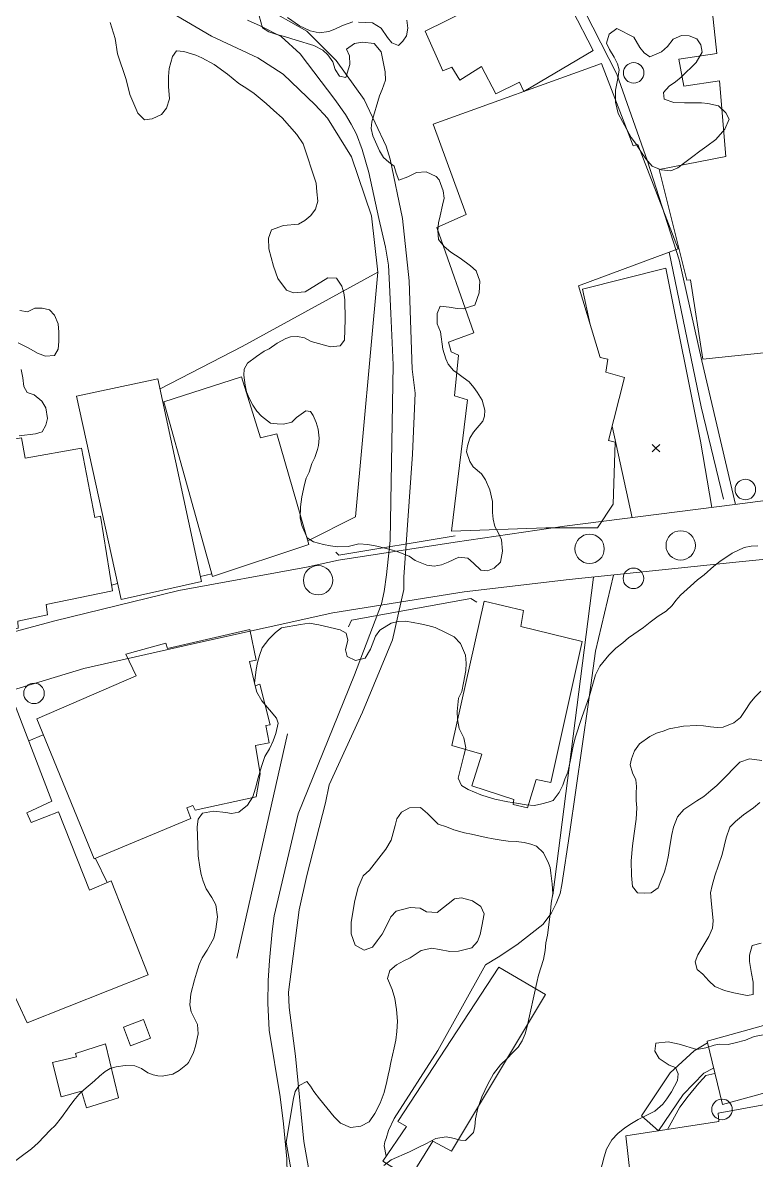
# Model space of a CAD drawing. Header units: metres. Extents: x 4652992 to 4879070, y 2074171 to 2309877.
# Drawn here: x 4654311 to 4654366, y 2308447.2 to 2308532.6 of the extents above; entities that cross this region are included whole.
import ezdxf

# ---------------------------------------------------------------- set-up
doc = ezdxf.new("R2010")
doc.units = ezdxf.units.M
doc.header["$MEASUREMENT"] = 0
doc.linetypes.add('DGN Style 2', pattern=[66.27138, 39.762828, -26.508552])
doc.linetypes.add('DGN Style 3', pattern=[92.779933, 66.271381, -26.508552])
for name, color, linetype, lineweight in [('Level 15', 2, 'Continuous', 0), ('Level 18', 5, 'Continuous', 0), ('Level 2', 6, 'Continuous', 0), ('Level 20', 30, 'DGN Style 3', 0), ('Level 28', 5, 'Continuous', 0), ('Level 30', 5, 'Continuous', 0), ('Level 31', 38, 'Continuous', 0), ('Level 35', 4, 'Continuous', 0), ('Level 37', 3, 'Continuous', 0), ('Level 40', 1, 'Continuous', 0), ('Level 45', 9, 'Continuous', 0), ('Level 54', 30, 'DGN Style 2', 0), ('Level 61', 4, 'Continuous', 0), ('Level 62', 4, 'Continuous', 0), ('Level 63', 3, 'Continuous', 0)]:
    doc.layers.add(name, color=color, linetype=linetype, lineweight=lineweight)

# ---------------------------------------------------------------- blocks, each defined once
blk = doc.blocks.new('POSTE_1')
at = {"layer": 'Level 61'}
blk.add_circle((-4.7e-05, -1.9e-05, -2.4e-05), 0.770001, dxfattribs=at)
blk = doc.blocks.new('AL_1')
at = {"layer": 'Level 45'}
blk.add_circle((2.1e-05, 1.3e-05, 3e-05), 1.100002, dxfattribs=at)
blk = doc.blocks.new('COTA_13')
at = {"layer": 'Level 63', "ltscale": 0.2}
for p, q in [((-1.408317, 1.419367, 4e-05), (0.00014, -0.000155, 4e-05)), ((1.419662, 1.408302, 4e-05), (0.00014, -0.000155, 4e-05)), ((0.00014, -0.000155, 4e-05), (-1.419382, -1.408612, 4e-05)), ((0.00014, -0.000155, 4e-05), (1.408597, -1.419677, 4e-05))]:
    blk.add_line(p, q, dxfattribs=at)

msp = doc.modelspace()

# ---------------------------------------------------------------- linework, layer by layer
at = {"layer": 'Level 15'}
msp.add_line((4654327.058292, 2308462.398512, 1322.005377), (4654330.874731, 2308479.208874, 1321.325377), dxfattribs=at)
at = {"layer": 'Level 18', "color": 30}
for points in [[(4654305.603473, 2308485.586519, 1327.003865), (4654313.412483, 2308487.698008, 1325.763865), (4654322.716086, 2308489.977365, 1323.873865), (4654332.292029, 2308491.719092, 1321.883865), (4654334.694369, 2308492.250982, 1321.603865), (4654343.44206, 2308493.595979, 1321.293865), (4654351.633062, 2308494.792729, 1322.303865), (4654364.414829, 2308496.419491, 1324.063865), (4654375.918485, 2308497.916167, 1325.953865), (4654378.642079, 2308498.302763, 1326.243865), (4654378.855567, 2308498.43489, 1326.243865), (4654381.018128, 2308503.566891, 1325.973865), (4654381.075584, 2308504.095217, 1325.903865), (4654379.947452, 2308519.604281, 1323.893865), (4654379.814953, 2308521.928941, 1323.748979)], [(4654428.779012, 2308513.168734, 1339.711115), (4654414.701908, 2308506.917856, 1335.336493), (4654405.157757, 2308501.804704, 1331.804679), (4654398.812393, 2308498.948088, 1329.932888), (4654388.19249, 2308495.556826, 1327.406531), (4654385.162997, 2308494.651203, 1327.126531), (4654379.153692, 2308493.567317, 1326.366531), (4654364.493718, 2308492.094911, 1324.003823), (4654351.9984, 2308490.789286, 1322.184316), (4654344.111751, 2308489.863932, 1321.357823), (4654334.268361, 2308488.298032, 1321.69426), (4654324.108095, 2308486.035433, 1323.800117), (4654315.590288, 2308484.114041, 1325.697529), (4654309.430079, 2308482.253965, 1326.853586)], [(4654362.32887, 2308456.150471, 1336.005079), (4654369.273905, 2308458.094632, 1337.945111), (4654385.804782, 2308462.119325, 1339.985641), (4654399.720763, 2308466.319802, 1341.039461), (4654418.706753, 2308471.547896, 1342.083923), (4654434.221865, 2308475.572785, 1343.143629)], [(4654439.923887, 2308472.269309, 1343.565079), (4654411.055577, 2308464.085165, 1341.485079), (4654395.447506, 2308459.954046, 1340.845079), (4654378.23283, 2308455.272024, 1339.185079), (4654368.038975, 2308452.650596, 1337.425079), (4654363.496942, 2308451.409454, 1336.225079), (4654362.32887, 2308456.150471, 1336.005079)]]:
    msp.add_polyline3d(points, dxfattribs=at)
at = {"layer": 'Level 2'}
for points in [[(4654332.877887, 2308444.255092, 1318.851075), (4654332.094935, 2308448.622058, 1318.631765), (4654331.455831, 2308455.021892, 1318.521992), (4654330.992238, 2308458.688732, 1318.41), (4654330.948229, 2308459.826138, 1318.41), (4654331.750101, 2308466.02213, 1318.226604), (4654332.324713, 2308468.599581, 1318), (4654333.709644, 2308474.04897, 1317.978848), (4654333.982972, 2308475.402487, 1317.978848), (4654336.490919, 2308480.840253, 1317.94), (4654338.743448, 2308486.277674, 1317.94), (4654339.60154, 2308490.046782, 1317.94), (4654339.581869, 2308490.96305, 1317.94), (4654340.228871, 2308500.205592, 1317.481619), (4654340.433632, 2308504.791498, 1317.167775), (4654340.226323, 2308506.582247, 1317), (4654340.002677, 2308513.212734, 1316.822322), (4654339.491964, 2308517.896821, 1316.671265), (4654338.573203, 2308522.33535, 1316.616841), (4654338.266363, 2308523.310459, 1316.616841), (4654336.627717, 2308526.815704, 1316.417911), (4654334.514148, 2308529.746084, 1316.189572), (4654332.306801, 2308531.947473, 1316), (4654328.946169, 2308533.851111, 1315.841504)], [(4654330.913536, 2308442.769402, 1319), (4654330.81046, 2308447.318171, 1318.76), (4654330.569022, 2308449.951703, 1318.64), (4654330.329113, 2308451.97783, 1318.59), (4654329.484985, 2308456.990364, 1318.41), (4654329.386993, 2308459.000948, 1318.41), (4654329.41646, 2308460.708519, 1318.38), (4654329.508364, 2308462.205906, 1318.29), (4654329.713823, 2308464.399487, 1318.23), (4654329.872805, 2308465.559019, 1318.22), (4654331.668747, 2308473.215271, 1318), (4654334.292091, 2308479.69273, 1317.94), (4654335.885297, 2308483.657432, 1317.94), (4654337.92339, 2308488.967705, 1317.94), (4654338.105072, 2308489.896757, 1317.94), (4654338.288312, 2308491.142701, 1317.94), (4654338.560354, 2308493.714396, 1317.94), (4654338.779478, 2308506.895465, 1317), (4654338.625807, 2308510.746186, 1316.86), (4654338.526272, 2308512.902027, 1316.84), (4654338.450971, 2308514.374031, 1316.75), (4654338.212074, 2308515.738471, 1316.71), (4654337.95872, 2308516.815441, 1316.69), (4654337.705365, 2308517.892411, 1316.67), (4654336.963369, 2308521.328608, 1316.61), (4654336.47471, 2308523.071637, 1316.5), (4654336.034542, 2308524.217242, 1316.46), (4654335.643389, 2308524.973754, 1316.43), (4654335.218175, 2308525.690862, 1316.4), (4654334.420375, 2308526.807853, 1316.33), (4654331.806331, 2308530.232377, 1316), (4654330.390809, 2308531.53802, 1315.91), (4654328.804971, 2308532.338545, 1315.8), (4654327.858524, 2308532.765425, 1315.73)]]:
    msp.add_polyline3d(points, dxfattribs=at)
at = {"layer": 'Level 20', "linetype": 'Continuous'}
for points in [[(4654364.456609, 2308496.424926, 1324.070729), (4654361.934713, 2308507.205961, 1322.690729), (4654360.22796, 2308514.777447, 1322.530729), (4654357.874886, 2308522.195448, 1322.790729), (4654355.574188, 2308528.725881, 1323.110729), (4654352.558503, 2308534.630704, 1323.230729)], [(4654355.313732, 2308491.135702, 1322.667078), (4654353.96502, 2308485.429638, 1322.407078), (4654353.447532, 2308481.586783, 1322.467078), (4654352.003786, 2308471.690319, 1322.947078), (4654351.4469, 2308467.888037, 1323.627078), (4654351.308839, 2308467.242578, 1323.727078), (4654351.021886, 2308466.500407, 1323.827078), (4654350.648452, 2308465.728528, 1323.847078), (4654350.025431, 2308464.913629, 1323.907078), (4654348.064618, 2308463.388571, 1324.187078), (4654346.662192, 2308462.451169, 1324.047078), (4654345.722875, 2308461.880741, 1324.087078), (4654342.13877, 2308455.463738, 1324.327078), (4654338.868012, 2308450.361832, 1324.627078), (4654338.434344, 2308449.458198, 1324.647078), (4654338.256884, 2308448.853312, 1324.647078), (4654338.173641, 2308448.613981, 1324.667078), (4654338.107897, 2308448.30662, 1324.687078), (4654338.269946, 2308447.528754, 1324.607078)]]:
    msp.add_polyline3d(points, dxfattribs=at)
at = {"layer": 'Level 28', "extrusion": (0.0185237714449364, 0.1082930891948104, 0.99394641541891), "elevation": 337523.633219, "flags": 128}
msp.add_lwpolyline([(-4198483.131815, -3041510.778415), (-4198483.372901, -3041510.596375), (-4198491.725906, -3041513.509015)], dxfattribs=at)
at = {"layer": 'Level 28'}
msp.add_polyline3d([(4654345.055924, 2308489.088393, 1321.885377), (4654344.608899, 2308489.374452, 1321.845377), (4654335.655834, 2308487.740238, 1322.025377), (4654335.438032, 2308487.246363, 1322.045377)], dxfattribs=at)
at = {"layer": 'Level 30', "color": 1}
for points in [[(4654353.801306, 2308530.497039, 1325.08444), (4654348.588936, 2308527.411637, 1325.469203), (4654348.255103, 2308528.116389, 1325.489203), (4654346.49603, 2308527.244087, 1325.249203), (4654345.423986, 2308529.292321, 1325.239203), (4654343.794388, 2308528.270476, 1325.019203), (4654343.201048, 2308529.23385, 1325.039203), (4654342.521014, 2308528.957782, 1324.989203), (4654341.186253, 2308531.930878, 1325.059203), (4654350.634658, 2308536.631067, 1325.289203), (4654353.801306, 2308530.497039, 1325.08444)], [(4654377.716274, 2308501.336409, 1326.37444), (4654369.353101, 2308500.416198, 1326.26444), (4654368.387056, 2308508.375512, 1326.17444), (4654366.775047, 2308508.204313, 1327.91444), (4654366.809624, 2308507.841591, 1327.94444), (4654362.005986, 2308507.329123, 1327.15444), (4654361.08353, 2308513.284516, 1327.33444), (4654360.811748, 2308513.253959, 1327.32444), (4654358.737877, 2308521.555768, 1327.51444), (4654363.741527, 2308522.550241, 1327.67444), (4654363.255604, 2308528.218238, 1324.96444), (4654360.588683, 2308527.812924, 1324.25444), (4654360.220141, 2308529.838063, 1324.23444), (4654363.071015, 2308530.276615, 1324.99444), (4654362.636273, 2308534.237845, 1328.28444), (4654365.614876, 2308534.560184, 1328.21444), (4654365.569736, 2308534.836344, 1328.21444), (4654368.467144, 2308535.192242, 1327.98444), (4654368.441298, 2308535.520791, 1327.93444), (4654374.379384, 2308536.226095, 1327.61444), (4654377.716274, 2308501.336409, 1326.37444)], [(4654355.298793, 2308496.461481, 1326.20444), (4654354.10246, 2308494.672699, 1326.27444), (4654350.227774, 2308494.66549, 1326.61944), (4654343.171654, 2308494.436932, 1324.09444), (4654344.352899, 2308504.274839, 1324.09444), (4654343.378971, 2308504.572265, 1322.35444), (4654343.693117, 2308507.629127, 1322.08444), (4654343.133356, 2308507.870125, 1321.96444), (4654342.950306, 2308508.59552, 1321.96444), (4654344.847925, 2308509.311144, 1322.41444), (4654342.06046, 2308517.206016, 1322.56444), (4654344.263976, 2308518.187096, 1322.77444), (4654341.8008, 2308524.963044, 1322.41444), (4654354.42399, 2308529.516437, 1325.45444), (4654356.781039, 2308523.336388, 1326.74444), (4654357.132557, 2308523.43869, 1326.74444), (4654360.158398, 2308515.605774, 1326.90444), (4654352.681606, 2308512.823872, 1325.69444), (4654354.310705, 2308507.45365, 1325.57444), (4654354.887472, 2308507.330101, 1325.54444), (4654354.737156, 2308506.361279, 1325.64444), (4654356.1324, 2308505.965531, 1325.48444), (4654354.944128, 2308501.223036, 1326.33444), (4654355.426966, 2308501.111535, 1326.16444), (4654355.298793, 2308496.461481, 1326.23444)], [(4654325.240294, 2308491.023073, 1324.585732), (4654321.592271, 2308504.136984, 1324.495732), (4654327.427013, 2308505.999049, 1324.265732), (4654328.838367, 2308501.427806, 1324.555732), (4654330.065404, 2308501.7359, 1324.385732), (4654332.478467, 2308493.420772, 1324.385732), (4654325.240294, 2308491.023073, 1324.585732)], [(4654307.123708, 2308486.486001, 1329.817605), (4654304.750375, 2308500.239116, 1330.492605), (4654302.483019, 2308499.696671, 1328.372605), (4654302.064795, 2308502.057695, 1328.297605), (4654304.950117, 2308502.675818, 1328.552605), (4654305.545932, 2308500.532724, 1330.407605), (4654310.931206, 2308501.43555, 1330.547605), (4654311.203731, 2308499.913537, 1330.742605), (4654315.416525, 2308500.663422, 1329.137605), (4654316.421015, 2308495.453504, 1330.027605), (4654316.852667, 2308495.553066, 1329.987605), (4654317.732542, 2308489.941915, 1328.732605), (4654312.758163, 2308488.927141, 1330.542605), (4654312.875419, 2308488.142209, 1330.342605), (4654310.647919, 2308487.675214, 1330.102605), (4654310.681785, 2308487.156077, 1329.822605), (4654307.123708, 2308486.486001, 1329.817605)], [(4654352.95998, 2308486.137309, 1323.375858), (4654350.62272, 2308475.576906, 1323.535858), (4654349.526908, 2308475.795393, 1323.485858), (4654348.853913, 2308473.662734, 1322.865858), (4654347.789431, 2308473.91488, 1322.865858), (4654347.851587, 2308474.281031, 1322.875858), (4654344.692805, 2308475.312625, 1322.935858), (4654345.437283, 2308477.70448, 1323.145858), (4654343.192929, 2308478.346511, 1322.755858), (4654345.604972, 2308489.181551, 1324.885858), (4654348.57365, 2308488.465165, 1324.995858), (4654348.373426, 2308487.2647, 1325.205858), (4654352.95998, 2308486.137309, 1323.375858)], [(4654316.375248, 2308469.840607, 1328.452605), (4654312.058493, 2308480.334895, 1328.652605), (4654319.51462, 2308483.561567, 1328.732605), (4654318.735345, 2308485.191478, 1328.722605), (4654321.753453, 2308486.033152, 1328.282605), (4654321.863166, 2308485.609896, 1328.292605), (4654328.044762, 2308487.038266, 1327.832605), (4654328.525517, 2308484.752583, 1327.752605), (4654328.023896, 2308484.643988, 1327.832605), (4654328.435188, 2308482.820928, 1327.842605), (4654328.803842, 2308482.941971, 1327.812605), (4654329.575272, 2308479.882489, 1327.702605), (4654329.239712, 2308479.842321, 1327.692605), (4654329.498077, 2308478.539714, 1327.682605), (4654328.473564, 2308478.335071, 1327.752605), (4654328.807991, 2308476.22461, 1327.792605), (4654328.510287, 2308474.481235, 1327.972605), (4654323.9358, 2308473.484712, 1328.322605), (4654323.758081, 2308473.850553, 1328.362605), (4654323.306159, 2308473.675357, 1328.442605), (4654323.60561, 2308472.867698, 1328.442605), (4654316.375248, 2308469.840607, 1328.452605)], [(4654293.897958, 2308474.977727, 1331.702605), (4654301.877289, 2308478.234927, 1331.642605), (4654307.574509, 2308464.264219, 1331.452605), (4654307.954776, 2308464.40634, 1330.372605), (4654302.007386, 2308478.550251, 1330.332605), (4654306.135384, 2308480.117347, 1330.092605), (4654305.667925, 2308481.262719, 1329.822605), (4654309.946623, 2308482.637982, 1329.552605), (4654313.203369, 2308474.168816, 1330.222605), (4654311.307968, 2308473.297341, 1330.192605), (4654311.640882, 2308472.571771, 1332.102605), (4654313.689853, 2308473.378483, 1332.142605), (4654316.010224, 2308467.495638, 1330.222605), (4654317.647264, 2308468.198922, 1329.842605), (4654320.419434, 2308461.134154, 1329.752605), (4654311.355085, 2308457.526444, 1333.002605), (4654309.328735, 2308461.89402, 1332.732605), (4654303.721521, 2308459.238761, 1331.642605), (4654301.797165, 2308463.86383, 1331.632605), (4654299.188899, 2308462.594177, 1331.682605), (4654293.897958, 2308474.977727, 1331.702605)], [(4654346.723203, 2308461.710025, 1327.065858), (4654350.202927, 2308459.665905, 1327.045858), (4654343.177168, 2308447.893854, 1327.275858), (4654341.777077, 2308448.650656, 1327.305858), (4654340.046335, 2308445.874698, 1327.055858), (4654338.023598, 2308447.165902, 1326.905858), (4654339.788825, 2308449.765951, 1327.265858), (4654339.153065, 2308450.126595, 1327.095858), (4654346.723203, 2308461.710025, 1327.065858)], [(4654356.732017, 2308444.625937, 1338.755858), (4654356.2291, 2308449.044897, 1338.525858), (4654363.222368, 2308450.123361, 1341.495858), (4654363.171235, 2308450.752446, 1341.395858), (4654369.040034, 2308451.828868, 1341.345858), (4654369.028456, 2308452.496441, 1340.415858), (4654393.768788, 2308459.004111, 1342.605858)], [(4654317.2198, 2308455.960981, 1332.152605), (4654318.188769, 2308451.899181, 1332.432605), (4654315.784078, 2308451.167698, 1332.382605), (4654315.418592, 2308452.395873, 1332.282605), (4654313.89577, 2308451.975663, 1332.152605), (4654313.240824, 2308454.566471, 1331.992605), (4654315.055296, 2308454.979888, 1332.072605), (4654314.967135, 2308455.236674, 1332.062605), (4654317.2198, 2308455.960981, 1332.152605)]]:
    msp.add_polyline3d(points, dxfattribs=at)
msp.add_3dface([(4654318.383564, 2308489.291391, 1327.005732), (4654315.053241, 2308504.548184, 1327.055732), (4654321.148847, 2308505.863976, 1326.985732), (4654324.415076, 2308490.645025, 1326.945732)], dxfattribs=at)
at = {"layer": 'Level 31'}
msp.add_3dface([(4654320.076768, 2308457.783352, 1329.277605), (4654320.59487, 2308456.381669, 1329.357605), (4654319.081531, 2308455.812539, 1329.387605), (4654318.566427, 2308457.209596, 1329.382605)], dxfattribs=at)
at = {"layer": 'Level 35'}
for p, q in [((4654324.333013, 2308491.027396, 1324.199659), (4654325.187442, 2308491.213061, 1324.234659)), ((4654318.122014, 2308490.489594, 1327.009659), (4654317.664853, 2308490.373581, 1326.959659)), ((4654353.823553, 2308490.979994, 1322.450085), (4654350.752726, 2308467.122506, 1323.670085)), ((4654311.459163, 2308478.704624, 1327.786264), (4654312.550497, 2308479.138804, 1327.786264)), ((4654316.456978, 2308469.874824, 1328.452492), (4654317.342659, 2308468.068062, 1328.513312))]:
    msp.add_line(p, q, dxfattribs=at)
at = {"layer": 'Level 35', "extrusion": (-0.5112655680803938, -0.0510218574068303, 0.8579069232511118), "elevation": -2496262.988572, "flags": 128}
msp.add_lwpolyline([(-1834918.135467, 4170617.911549), (-1834906.343726, 4170619.351783), (-1834899.29557, 4170620.480616)], dxfattribs=at)
at = {"layer": 'Level 35'}
msp.add_polyline3d([(4654359.351159, 2308449.526364, 1336.177129), (4654360.293322, 2308451.202777, 1336.157129), (4654360.903392, 2308452.034696, 1336.157129), (4654361.709001, 2308453.012558, 1336.177129), (4654362.04862, 2308453.354593, 1336.157129), (4654362.236465, 2308453.572616, 1336.087129), (4654362.921738, 2308453.744113, 1336.057129)], dxfattribs=at)
at = {"layer": 'Level 37'}
for points in [[(4654337.630705, 2308513.84913, 1319.030085), (4654337.158487, 2308518.084544, 1318.110085), (4654335.675702, 2308522.504015, 1317.850085), (4654333.869838, 2308525.403844, 1317.590085), (4654332.953474, 2308526.410785, 1317.570085), (4654330.539182, 2308528.727589, 1317.430085), (4654328.634292, 2308529.946291, 1317.390085), (4654325.170422, 2308531.58002, 1317.270085), (4654309.607491, 2308540.718065, 1316.790085), (4654299.414907, 2308546.403467, 1315.930085), (4654289.83421, 2308536.053065, 1316.890085), (4654287.988291, 2308533.903091, 1318.030085), (4654282.421905, 2308531.496281, 1322.850085), (4654275.992204, 2308527.231601, 1328.710085), (4654266.385994, 2308521.166835, 1334.890085), (4654264.357763, 2308520.376168, 1335.530085)], [(4654321.309318, 2308505.116261, 1323.810085), (4654327.469428, 2308508.273107, 1321.990085), (4654337.630705, 2308513.84913, 1319.030085), (4654335.978418, 2308495.50858, 1321.090085), (4654332.399623, 2308493.692459, 1322.685732)]]:
    msp.add_polyline3d(points, dxfattribs=at)
at = {"layer": 'Level 40', "color": 3}
for points in [[(4654328.730024, 2308533.103439, 1319.480038), (4654328.990267, 2308532.182506, 1319.720038), (4654329.466283, 2308531.900775, 1319.800038), (4654330.070685, 2308531.689413, 1319.860038), (4654330.715999, 2308531.518235, 1319.940038), (4654331.506657, 2308531.266889, 1320.000038), (4654332.849501, 2308530.864357, 1320.040038), (4654333.508483, 2308530.527025, 1319.860038), (4654333.902675, 2308530.164927, 1319.820038), (4654334.260681, 2308529.631057, 1319.820038), (4654334.450316, 2308529.068043, 1319.780038), (4654334.768338, 2308528.5754, 1320.000038), (4654335.249498, 2308528.472106, 1320.100038), (4654335.553164, 2308529.451522, 1320.060038), (4654335.507437, 2308530.081573, 1319.840038), (4654335.289122, 2308530.585455, 1319.740038), (4654335.88542, 2308531.028712, 1320.000038), (4654336.490241, 2308531.127378, 1320.080038), (4654337.37588, 2308531.018861, 1320.080038), (4654337.891462, 2308530.385875, 1320.080038), (4654338.19178, 2308528.88507, 1320.140038), (4654338.206464, 2308528.261683, 1320.140038), (4654337.977533, 2308527.560019, 1320.220038), (4654337.766905, 2308527.099256, 1320.320038), (4654337.193904, 2308525.149377, 1320.680038), (4654337.135199, 2308524.639677, 1321.040038), (4654337.27827, 2308524.08666, 1321.140038), (4654337.757247, 2308522.971872, 1321.140038), (4654338.071979, 2308522.463614, 1321.080038), (4654338.45394, 2308522.120464, 1321.080038), (4654338.873523, 2308521.801881, 1321.040038), (4654339.026463, 2308521.295712, 1321.060038), (4654339.222677, 2308520.76393, 1321.280038), (4654339.891437, 2308521.012089, 1321.380038), (4654340.545603, 2308521.344992, 1321.420038), (4654341.268015, 2308521.38577, 1321.520038), (4654342.004603, 2308521.031777, 1321.740038), (4654342.228988, 2308520.787743, 1322.280038), (4654342.540012, 2308519.953841, 1322.280038), (4654342.605477, 2308519.417485, 1322.280038), (4654342.478107, 2308518.889881, 1322.260038), (4654342.310334, 2308518.093478, 1322.740038), (4654342.198486, 2308517.562543, 1322.860038), (4654342.142143, 2308516.987048, 1323.020038), (4654342.193522, 2308516.306817, 1323.260038), (4654342.604671, 2308515.794182, 1323.500038), (4654343.113165, 2308515.35858, 1324.000038), (4654343.811204, 2308514.89861, 1324.060038), (4654344.582632, 2308514.324953, 1324.060038), (4654345.007867, 2308513.956191, 1324.060038), (4654345.301007, 2308513.191416, 1324.000038), (4654345.247535, 2308512.321509, 1323.880038), (4654344.922695, 2308511.395605, 1323.840038), (4654344.032421, 2308511.097068, 1323.580038), (4654343.587956, 2308511.143519, 1323.340038), (4654342.988279, 2308511.22329, 1323.080038), (4654342.323227, 2308511.300774, 1322.720038), (4654342.09615, 2308510.761931, 1322.340038), (4654342.096748, 2308509.994671, 1322.500038), (4654342.341889, 2308509.387098, 1322.700038), (4654342.507659, 2308508.094719, 1323.020038), (4654342.742004, 2308507.358888, 1323.280038), (4654342.917972, 2308506.962029, 1323.620038), (4654343.320179, 2308506.483957, 1324.220038), (4654343.62875, 2308506.254494, 1324.560038), (4654344.036102, 2308505.95486, 1324.860038), (4654344.502248, 2308505.626281, 1324.840038), (4654344.836718, 2308505.211716, 1325.240038), (4654345.08793, 2308504.863992, 1325.520038), (4654345.46053, 2308504.245378, 1325.920038), (4654345.663832, 2308503.516211, 1326.120038), (4654345.649328, 2308503.06231, 1326.400038), (4654345.505001, 2308502.685245, 1326.880038), (4654344.826462, 2308501.851594, 1326.840038), (4654344.534938, 2308501.391875, 1326.840038), (4654344.369946, 2308500.839704, 1326.980038), (4654344.286777, 2308500.3679, 1327.260038), (4654344.543222, 2308499.659968, 1327.580038), (4654344.796796, 2308499.246448, 1328.020038), (4654345.416302, 2308498.721727, 1328.580038), (4654345.71315, 2308498.282596, 1328.540038), (4654346.040622, 2308497.526772, 1328.480038), (4654346.24536, 2308496.6504, 1328.760038), (4654346.25161, 2308495.83296, 1328.880038), (4654346.292612, 2308495.334499, 1329.000038), (4654346.416872, 2308494.769198, 1329.040038), (4654346.68504, 2308494.270935, 1329.140038), (4654346.918876, 2308493.763721, 1329.200038), (4654346.999444, 2308492.914005, 1329.280038), (4654346.828381, 2308492.101986, 1329.340038), (4654346.375065, 2308491.644356, 1329.360038), (4654345.865734, 2308491.459903, 1329.320038), (4654345.352605, 2308491.48845, 1329.280038), (4654344.817285, 2308492.027742, 1329.100038), (4654344.39205, 2308492.396504, 1329.020038), (4654343.726998, 2308492.473988, 1328.900038), (4654342.916692, 2308492.092995, 1328.820038), (4654342.419593, 2308491.889594, 1328.780038), (4654341.867915, 2308491.812163, 1328.820038), (4654341.327033, 2308491.86299, 1328.880038), (4654340.444175, 2308492.21574, 1329.320038), (4654339.981318, 2308492.559934, 1329.420038), (4654339.005332, 2308492.932676, 1329.580038), (4654338.26689, 2308493.123846, 1329.660038), (4654337.571723, 2308493.289405, 1329.820038), (4654336.885497, 2308493.4204, 1329.940038), (4654336.217156, 2308493.482268, 1330.000038), (4654335.411994, 2308493.279713, 1330.140038), (4654334.611975, 2308493.255596, 1329.940038), (4654334.089904, 2308493.318706, 1329.920038), (4654333.577702, 2308493.428665, 1329.900038), (4654332.808218, 2308493.626499, 1329.780038), (4654332.351014, 2308493.920514, 1329.560038), (4654331.947789, 2308494.85582, 1329.400038), (4654331.826819, 2308495.436736, 1329.360038), (4654331.836089, 2308496.250844, 1329.160038), (4654331.947429, 2308497.010396, 1328.740038), (4654332.13823, 2308497.916109, 1328.140038), (4654332.274542, 2308498.409149, 1327.720038), (4654332.48188, 2308498.854297, 1327.620038), (4654332.697653, 2308499.493498, 1327.620038), (4654332.923802, 2308499.95093, 1327.180038), (4654333.117474, 2308500.562231, 1326.620038), (4654333.195499, 2308500.855599, 1326.220038), (4654333.245263, 2308501.399862, 1325.540038), (4654333.159551, 2308502.071141, 1325.260038), (4654333.006611, 2308502.577311, 1325.260038), (4654332.794876, 2308503.112424, 1325.240038), (4654332.580359, 2308503.403306, 1324.860038), (4654332.235601, 2308503.460995, 1324.420038), (4654331.529728, 2308502.959652, 1324.460038), (4654331.180335, 2308502.610288, 1324.740038), (4654330.565645, 2308502.464774, 1325.000038), (4654330.080269, 2308502.471042, 1325.140038), (4654329.58924, 2308502.527489, 1325.220038), (4654328.90765, 2308503.065538, 1325.220038), (4654328.578832, 2308503.429923, 1325.120038), (4654328.266463, 2308503.872387, 1325.060038), (4654327.989353, 2308504.405213, 1325.000038), (4654327.783269, 2308504.890147, 1324.940038), (4654327.692414, 2308505.382989, 1324.820038), (4654327.592109, 2308506.139011, 1324.260038), (4654327.606613, 2308506.592912, 1324.040038), (4654327.863805, 2308507.043679, 1323.860038), (4654328.532057, 2308507.520455, 1323.420038), (4654329.121776, 2308507.932481, 1322.940038), (4654329.500357, 2308508.112359, 1322.660038), (4654330.093365, 2308508.540001, 1322.360038), (4654330.73201, 2308508.876235, 1322.340038), (4654331.081911, 2308508.996983, 1321.840038), (4654331.62372, 2308509.027566, 1321.420038), (4654332.139212, 2308508.933224, 1321.280038), (4654332.649559, 2308508.660444, 1321.240038), (4654333.182935, 2308508.496975, 1321.220038), (4654334.088821, 2308508.253535, 1321.320038), (4654334.805581, 2308508.344493, 1321.340038), (4654335.1338, 2308508.747368, 1321.440038), (4654335.185746, 2308510.303125, 1321.480038), (4654335.17139, 2308511.775184, 1321.660038), (4654335.090404, 2308512.314872, 1321.800038), (4654334.952986, 2308512.81771, 1321.860038), (4654334.542763, 2308513.411756, 1321.940038), (4654333.883364, 2308513.439061, 1322.000038), (4654332.200248, 2308512.380377, 1322.240038), (4654331.324986, 2308512.307124, 1322.380038), (4654330.79819, 2308512.501825, 1322.420038), (4654330.142409, 2308513.393417, 1322.420038), (4654329.816791, 2308514.312062, 1322.420038), (4654329.458186, 2308515.613194, 1322.360038), (4654329.429834, 2308516.402734, 1322.280038), (4654329.676649, 2308517.035271, 1322.120038), (4654330.554692, 2308517.352756, 1322.060038), (4654331.698033, 2308517.46639, 1322.060038), (4654332.161727, 2308517.742251, 1322.020038), (4654332.626348, 2308518.099522, 1322.020038), (4654332.971016, 2308518.580476, 1322.000038), (4654333.133645, 2308519.198442, 1321.800038), (4654333.070034, 2308519.89762, 1321.640038), (4654333.008786, 2308520.531003, 1321.560038), (4654332.043655, 2308523.496607, 1321.280038), (4654331.575564, 2308524.201008, 1321.280038), (4654330.456926, 2308525.436794, 1321.280038), (4654329.844, 2308525.992747, 1320.900038), (4654329.255537, 2308526.510803, 1320.360038), (4654328.358503, 2308527.258323, 1320.180038), (4654327.805808, 2308527.638126, 1320.060038), (4654327.222071, 2308528.024592, 1320.000038), (4654326.377253, 2308528.711936, 1319.940038), (4654325.377222, 2308529.432601, 1319.940038), (4654324.446364, 2308529.942553, 1319.940038), (4654323.984943, 2308530.139541, 1319.740038), (4654323.101157, 2308530.41088, 1319.420038), (4654322.544754, 2308530.465039, 1319.400038), (4654322.244288, 2308530.039884, 1319.480038), (4654321.988113, 2308529.131883, 1319.560038), (4654321.947291, 2308528.553056, 1319.640038), (4654321.947889, 2308527.785795, 1319.720038), (4654322.015298, 2308526.873616, 1319.920038), (4654321.786367, 2308526.171952, 1320.040038), (4654321.426178, 2308525.694329, 1320.060038), (4654320.722159, 2308525.355807, 1320.120038), (4654320.15496, 2308525.281709, 1320.120038), (4654319.631872, 2308525.802053, 1320.140038), (4654319.262052, 2308526.664899, 1320.140038), (4654319.047027, 2308527.184397, 1320.100038), (4654318.764175, 2308528.306047, 1320.080038), (4654318.117155, 2308530.240363, 1320.060038), (4654317.940589, 2308531.404483, 1320.060038), (4654317.558957, 2308532.596305, 1319.980038)], [(4654335.75769, 2308532.655685, 1320.400038), (4654334.998165, 2308532.361723, 1320.400038), (4654334.422532, 2308532.093571, 1320.100038), (4654333.966344, 2308531.930353, 1319.740038), (4654333.246295, 2308531.82378, 1319.580038), (4654332.578881, 2308531.967059, 1319.420038), (4654331.767976, 2308532.353327, 1319.400038), (4654330.875667, 2308532.969257, 1319.420038)], [(4654339.823156, 2308532.778561, 1322.840038), (4654339.890983, 2308532.17641, 1322.360038), (4654339.784787, 2308531.595295, 1322.060038), (4654339.506421, 2308531.198039, 1321.720038), (4654339.19465, 2308530.873242, 1321.440038), (4654338.683375, 2308531.064611, 1321.400038), (4654338.364427, 2308531.475843, 1321.420038), (4654337.896336, 2308532.180244, 1321.320038), (4654337.231702, 2308532.567756, 1321.180038), (4654336.189923, 2308532.628182, 1320.660038)], [(4654355.673776, 2308525.765748, 1325.850038), (4654355.470203, 2308526.616254, 1325.790038), (4654355.470538, 2308527.51983, 1325.730038), (4654355.639668, 2308528.387189, 1325.630038), (4654355.728695, 2308529.029686, 1325.490038), (4654355.602807, 2308529.492383, 1325.230038), (4654355.372798, 2308529.993557, 1325.130038), (4654355.01127, 2308530.555221, 1324.770038), (4654354.796606, 2308531.053103, 1324.490038), (4654354.987587, 2308531.722135, 1324.490038), (4654355.556649, 2308532.132546, 1324.550038), (4654356.834547, 2308531.503361, 1324.610038), (4654357.29465, 2308530.726908, 1324.670038), (4654357.605805, 2308530.305144, 1324.690038), (4654358.026628, 2308530.021215, 1324.730038), (4654358.905887, 2308530.381208, 1324.750038), (4654359.360945, 2308530.783806, 1324.750038), (4654359.787565, 2308531.353871, 1324.770038), (4654360.407, 2308531.624382, 1324.870038), (4654360.979189, 2308531.598435, 1324.910038), (4654361.557884, 2308531.377454, 1325.070038), (4654361.874501, 2308530.906107, 1325.430038), (4654361.968573, 2308530.369554, 1325.650038), (4654361.51118, 2308529.58018, 1325.410038), (4654360.393779, 2308528.48059, 1325.510038), (4654359.967242, 2308528.136419, 1325.510038), (4654359.479326, 2308527.805417, 1325.510038), (4654359.057126, 2308527.331223, 1325.650038), (4654359.115045, 2308526.850836, 1326.010038), (4654359.831846, 2308526.600223, 1326.230038), (4654360.6408, 2308526.555749, 1326.230038), (4654361.413602, 2308526.567443, 1326.270038), (4654361.924411, 2308526.554665, 1325.650038), (4654362.379302, 2308526.505475, 1325.370038), (4654363.177249, 2308526.334271, 1325.390038), (4654363.742683, 2308525.825677, 1325.470038), (4654363.975986, 2308525.339933, 1325.510038), (4654363.669876, 2308524.582646, 1325.790038), (4654362.991062, 2308523.808506, 1325.930038), (4654362.322214, 2308523.306549, 1326.070038), (4654361.77838, 2308522.939135, 1326.410038), (4654361.261941, 2308522.549706, 1326.710038), (4654360.652306, 2308522.099591, 1327.010038), (4654360.147918, 2308521.69144, 1327.190038), (4654359.615092, 2308521.450757, 1327.230038), (4654358.8774, 2308521.52835, 1327.230038), (4654358.216518, 2308521.815375, 1327.130038), (4654357.737692, 2308522.353797, 1327.050038), (4654357.424368, 2308522.840573, 1326.910038), (4654356.963139, 2308523.536585, 1326.770038), (4654356.636639, 2308523.961642, 1326.650038), (4654355.673776, 2308525.765748, 1325.850038)], [(4654310.791673, 2308510.97881, 1325.580038), (4654311.369534, 2308510.879009, 1325.530038), (4654311.922379, 2308511.153541, 1325.370038), (4654312.481424, 2308511.154027, 1325.280038), (4654313.031518, 2308511.036115, 1325.190038), (4654313.40078, 2308510.6281, 1325.180038), (4654313.658844, 2308509.995267, 1325.180038), (4654313.714596, 2308509.349651, 1325.190038), (4654313.707174, 2308508.66945, 1325.210038), (4654313.665655, 2308508.092811, 1325.270038), (4654313.395367, 2308507.605313, 1325.430038), (4654312.707181, 2308507.560318, 1325.680038), (4654312.13063, 2308507.780154, 1326.170038), (4654311.460911, 2308508.164339, 1326.140038), (4654310.679384, 2308508.548428, 1326.160038)], [(4654310.901299, 2308506.56778, 1326.620038), (4654311.030659, 2308505.930449, 1326.660038), (4654311.084795, 2308505.277159, 1326.740038), (4654311.334171, 2308504.830673, 1326.840038), (4654311.880599, 2308504.657399, 1326.910038), (4654312.436019, 2308504.185418, 1326.950038), (4654312.753721, 2308503.684181, 1327.040038), (4654312.873694, 2308502.888441, 1327.230038), (4654312.748569, 2308502.369828, 1327.260038), (4654312.472256, 2308501.891643, 1327.400038), (4654311.960537, 2308501.736633, 1327.570038), (4654310.747404, 2308501.587591, 1327.820038)], [(4654310.12988, 2308446.939564, 1336.450038), (4654311.662101, 2308448.080361, 1336.110038), (4654312.168604, 2308448.540471, 1336.070038), (4654312.626678, 2308448.995144, 1335.970038), (4654313.057759, 2308449.471375, 1335.830038), (4654313.433269, 2308449.833179, 1335.710038), (4654313.91992, 2308450.423836, 1335.350038), (4654314.484367, 2308451.234684, 1334.930038), (4654314.836849, 2308451.711926, 1334.890038), (4654315.228235, 2308452.149276, 1334.890038), (4654315.60057, 2308452.495971, 1334.890038), (4654316.405579, 2308453.176465, 1334.510038), (4654316.777914, 2308453.52316, 1334.310038), (4654317.183593, 2308453.878516, 1333.930038), (4654317.560696, 2308454.097889, 1333.450038), (4654318.03069, 2308454.234256, 1333.030038), (4654318.696783, 2308454.328712, 1333.030038), (4654319.416073, 2308454.301282, 1332.810038), (4654319.924981, 2308454.097786, 1332.330038), (4654320.396579, 2308453.791749, 1332.150038), (4654320.791161, 2308453.644264, 1331.810038), (4654321.15319, 2308453.566888, 1331.290038), (4654321.479491, 2308453.544512, 1330.810038), (4654322.263876, 2308453.676837, 1330.450038), (4654322.747362, 2308453.952412, 1329.630038), (4654323.360248, 2308454.468725, 1328.930038), (4654323.442812, 2308454.561594, 1328.410038), (4654323.803228, 2308455.226594, 1328.390038), (4654323.969137, 2308455.791076, 1328.390038), (4654324.16282, 2308456.712742, 1328.390038), (4654324.118337, 2308457.40113, 1328.350038), (4654323.644335, 2308458.370773, 1328.450038), (4654323.546665, 2308458.881073, 1328.470038), (4654323.609356, 2308459.704434, 1328.430038), (4654323.891954, 2308460.749188, 1328.250038), (4654324.048338, 2308461.268342, 1328.130038), (4654324.248382, 2308461.920255, 1327.770038), (4654324.480188, 2308462.423288, 1327.470038), (4654324.833462, 2308462.9793, 1327.170038), (4654325.104172, 2308463.442442, 1326.970038), (4654325.338362, 2308463.881814, 1326.850038), (4654325.496328, 2308464.558508, 1326.730038), (4654325.611414, 2308465.481186, 1326.630038), (4654325.484356, 2308466.376677, 1326.650038), (4654325.193762, 2308466.943999, 1326.810038), (4654324.776934, 2308467.585664, 1327.030038), (4654324.553029, 2308468.170308, 1327.110038), (4654324.403755, 2308468.660061, 1327.190038), (4654324.297351, 2308469.203804, 1327.210038), (4654324.160768, 2308470.053967, 1327.290038), (4654324.144861, 2308470.878338, 1327.330038), (4654324.115462, 2308471.563502, 1327.410038), (4654324.097973, 2308472.230332, 1327.630038), (4654324.15829, 2308472.817382, 1327.570038), (4654324.489338, 2308473.267628, 1327.350038), (4654325.325327, 2308473.420499, 1327.150038), (4654326.231191, 2308473.30583, 1326.770038), (4654326.656733, 2308473.230667, 1326.510038), (4654327.214059, 2308473.332581, 1326.010038), (4654327.878549, 2308473.869441, 1325.950038), (4654328.262783, 2308474.497775, 1325.550038), (4654328.477912, 2308475.146464, 1325.370038), (4654328.658104, 2308475.928923, 1325.290038), (4654328.911335, 2308476.758924, 1325.210038), (4654329.178859, 2308477.50693, 1325.050038), (4654329.505139, 2308478.084499, 1324.950038), (4654329.804425, 2308478.683625, 1324.950038), (4654330.003678, 2308479.256767, 1325.230038), (4654330.17752, 2308480.009008, 1325.410038), (4654330.054449, 2308480.398434, 1326.150038), (4654329.507418, 2308481.020563, 1326.750038), (4654328.939744, 2308481.694468, 1327.170038), (4654328.571344, 2308482.341571, 1327.330038), (4654328.384749, 2308483.028756, 1327.390038), (4654328.522061, 2308484.057199, 1327.310038), (4654328.614932, 2308484.574139, 1327.310038), (4654328.756231, 2308485.096516, 1327.310038), (4654328.970568, 2308485.666434, 1327.290038), (4654329.46992, 2308486.317528, 1327.290038), (4654329.955779, 2308486.829415, 1327.290038), (4654330.421797, 2308487.171875, 1327.290038), (4654331.830197, 2308487.423436, 1327.290038), (4654332.49629, 2308487.517892, 1326.890038), (4654333.211614, 2308487.396582, 1326.530038), (4654334.819309, 2308487.021396, 1326.370038), (4654335.255179, 2308486.770359, 1326.170038), (4654335.394927, 2308486.235277, 1325.770038), (4654335.212351, 2308485.516479, 1325.370038), (4654335.34654, 2308485.02995, 1325.150038), (4654335.957073, 2308484.710006, 1325.130038), (4654336.687471, 2308484.885445, 1325.110038), (4654337.084405, 2308485.574217, 1325.130038), (4654337.46307, 2308486.551075, 1325.310038), (4654337.779033, 2308487.004546, 1325.390038), (4654338.645972, 2308487.529712, 1325.390038), (4654339.176305, 2308487.653184, 1325.370038), (4654339.717755, 2308487.679551, 1325.350038), (4654340.279059, 2308487.575373, 1325.350038), (4654340.810193, 2308487.477642, 1325.410038), (4654341.39849, 2308487.351906, 1325.550038), (4654341.947092, 2308487.18729, 1325.670038), (4654342.72038, 2308486.816773, 1325.970038), (4654343.364258, 2308486.505491, 1326.030038), (4654343.843007, 2308486.008471, 1326.050038), (4654344.205859, 2308485.109947, 1326.070038), (4654344.254309, 2308484.515439, 1326.050038), (4654344.236861, 2308483.982379, 1326.010038), (4654344.070171, 2308483.039155, 1325.970038), (4654343.93364, 2308482.389456, 1325.850038), (4654343.686749, 2308481.889646, 1325.690038), (4654343.585957, 2308480.884974, 1325.610038), (4654343.604237, 2308480.296915, 1325.550038), (4654343.745578, 2308479.619402, 1325.510038), (4654344.089368, 2308478.930195, 1325.410038), (4654344.229918, 2308478.173912, 1325.390038), (4654344.091003, 2308477.587873, 1325.370038), (4654343.656789, 2308475.896643, 1325.390038), (4654343.917213, 2308475.33577, 1325.410038), (4654344.407071, 2308475.041618, 1325.410038), (4654345.364548, 2308474.647523, 1325.410038), (4654345.92506, 2308474.464573, 1325.390038), (4654346.4165, 2308474.327963, 1325.390038), (4654347.38191, 2308474.121627, 1325.390038), (4654348.040071, 2308474.028323, 1325.430038), (4654348.752219, 2308473.891904, 1325.530038), (4654349.401646, 2308473.832043, 1325.870038), (4654349.931978, 2308473.955514, 1326.290038), (4654350.420232, 2308474.103767, 1326.530038), (4654350.793369, 2308474.229259, 1326.850038), (4654351.234766, 2308474.829588, 1326.950038), (4654351.503092, 2308475.356392, 1326.990038), (4654351.661859, 2308475.811884, 1327.230038), (4654351.884931, 2308476.34836, 1327.370038), (4654352.053214, 2308477.149153, 1327.690038), (4654352.294525, 2308478.297459, 1327.950038), (4654352.43979, 2308478.913716, 1328.130038), (4654352.93276, 2308480.434509, 1328.490038), (4654353.209809, 2308481.227843, 1328.870038), (4654353.511469, 2308482.063281, 1328.930038), (4654353.971885, 2308483.654183, 1328.930038), (4654354.295781, 2308484.295413, 1328.930038), (4654354.960261, 2308485.132245, 1328.930038), (4654355.479464, 2308485.652793, 1328.930038), (4654356.021696, 2308486.057904, 1328.930038), (4654356.427375, 2308486.41326, 1328.970038), (4654357.553916, 2308487.1987, 1329.190038), (4654358.065978, 2308487.610259, 1329.270038), (4654358.659814, 2308488.035916, 1329.390038), (4654359.259208, 2308488.413021, 1329.550038), (4654359.714107, 2308488.852585, 1329.670038), (4654359.99911, 2308489.233734, 1329.850038), (4654360.347626, 2308489.617095, 1330.130038), (4654361.092297, 2308490.310485, 1330.570038), (4654361.601975, 2308490.785705, 1330.570038), (4654362.104512, 2308491.151936, 1330.570038), (4654362.839657, 2308491.799997, 1330.670038), (4654363.293765, 2308492.160791, 1330.790038), (4654364.213099, 2308492.785274, 1331.230038), (4654365.121326, 2308493.206889, 1331.730038), (4654365.645308, 2308493.300141, 1332.010038), (4654366.141505, 2308493.336181, 1332.290038)], [(4654366.371356, 2308482.40858, 1338.370038), (4654365.909641, 2308481.976346, 1338.030038), (4654365.558442, 2308481.536518, 1337.850038), (4654365.196012, 2308480.970316, 1337.550038), (4654364.843537, 2308480.450273, 1337.130038), (4654364.339198, 2308480.043276, 1337.110038), (4654363.531899, 2308479.717326, 1336.770038), (4654363.095196, 2308479.698265, 1336.430038), (4654362.576564, 2308479.745062, 1335.890038), (4654362.06125, 2308479.807246, 1335.010038), (4654361.542618, 2308479.854043, 1334.530038), (4654360.570693, 2308479.804849, 1334.490038), (4654359.497697, 2308479.584153, 1333.810038), (4654359.031132, 2308479.426617, 1333.290038), (4654358.530622, 2308479.260261, 1333.050038), (4654358.044149, 2308479.010408, 1332.930038), (4654357.254971, 2308478.471305, 1332.870038), (4654356.887182, 2308477.954546, 1332.870038), (4654356.65926, 2308477.34341, 1333.030038), (4654356.563038, 2308476.897211, 1333.450038), (4654356.734555, 2308476.280929, 1333.570038), (4654356.993871, 2308475.774605, 1333.570038), (4654357.044152, 2308475.264802, 1333.570038), (4654357.014546, 2308474.756029, 1333.570038), (4654357.024245, 2308474.206633, 1333.570038), (4654357.067891, 2308473.666058, 1333.570038), (4654357.014548, 2308472.824325, 1333.570038), (4654356.862175, 2308471.746263, 1333.570038), (4654356.727668, 2308470.825345, 1333.830038), (4654356.641911, 2308469.684709, 1334.290038), (4654356.66131, 2308468.585918, 1334.810038), (4654356.740433, 2308467.764079, 1335.370038), (4654357.116901, 2308467.280932, 1335.550038), (4654357.623537, 2308467.252804, 1335.550038), (4654358.143445, 2308467.286221, 1335.550038), (4654358.65978, 2308467.67455, 1335.750038), (4654358.867794, 2308468.193368, 1335.930038), (4654359.142934, 2308468.874868, 1336.050038), (4654359.312918, 2308469.514522, 1336.150038), (4654359.44232, 2308470.114584, 1336.210038), (4654359.50919, 2308470.647563, 1336.290038), (4654359.697551, 2308471.669618, 1336.630038), (4654359.816999, 2308472.223521, 1336.690038), (4654360.112047, 2308472.997338, 1336.530038), (4654360.596988, 2308473.537275, 1336.530038), (4654361.553853, 2308474.185306, 1336.610038), (4654362.075548, 2308474.524193, 1336.690038), (4654362.605154, 2308474.974066, 1336.830038), (4654363.053597, 2308475.344755, 1336.990038), (4654363.437466, 2308475.71319, 1337.150038), (4654363.80934, 2308476.100294, 1337.570038), (4654364.32159, 2308476.618278, 1337.810038), (4654364.793259, 2308477.09667, 1337.950038), (4654365.504081, 2308477.346718, 1338.070038), (4654366.439508, 2308477.226664, 1338.310038)], [(4654366.287902, 2308474.071857, 1338.670038), (4654365.802196, 2308473.676962, 1338.670038), (4654365.062278, 2308473.143396, 1338.670038), (4654364.458143, 2308472.64511, 1338.650038), (4654364.045688, 2308472.218414, 1338.650038), (4654363.762636, 2308471.425927, 1338.650038), (4654363.459932, 2308470.170825, 1338.870038), (4654362.905824, 2308468.567183, 1339.010038), (4654362.700618, 2308467.838495, 1339.050038), (4654362.599802, 2308467.296695, 1339.090038), (4654362.633493, 2308466.709962, 1339.170038), (4654362.79965, 2308465.17727, 1339.190038), (4654362.73278, 2308464.644291, 1339.170038), (4654362.470912, 2308464.024335, 1339.110038), (4654362.004093, 2308463.271246, 1338.970038), (4654361.640387, 2308462.62483, 1338.810038), (4654361.447688, 2308462.102729, 1338.730038), (4654361.583216, 2308461.542455, 1338.750038), (4654362.020174, 2308461.191218, 1338.810038), (4654362.473212, 2308460.691655, 1338.870038), (4654362.908894, 2308460.260203, 1338.990038), (4654363.648047, 2308459.972959, 1339.270038), (4654364.330539, 2308459.794448, 1339.370038), (4654365.344577, 2308459.593151, 1339.690038), (4654365.775919, 2308459.661652, 1339.970038), (4654365.784596, 2308460.593449, 1340.110038), (4654365.665658, 2308461.230653, 1340.250038), (4654365.523237, 2308462.130452, 1340.390038), (4654365.51558, 2308462.61502, 1340.570038), (4654365.702154, 2308463.331604, 1340.750038), (4654366.399704, 2308463.520108, 1340.990038)], [(4654338.086117, 2308446.823997, 1328.670038), (4654338.648842, 2308447.262896, 1328.670038), (4654340.022426, 2308447.854987, 1328.670038), (4654340.666298, 2308448.167938, 1328.790038), (4654341.22941, 2308448.467054, 1329.330038), (4654341.985175, 2308448.86482, 1329.570038), (4654342.756565, 2308448.979855, 1329.790038), (4654343.157497, 2308448.894426, 1330.090038), (4654343.852158, 2308448.730887, 1330.730038), (4654344.218311, 2308448.699435, 1331.150038), (4654344.820118, 2308449.316274, 1331.170038), (4654344.917822, 2308449.761124, 1330.950038), (4654344.967335, 2308450.340421, 1330.630038), (4654345.143202, 2308451.141151, 1330.170038), (4654345.450892, 2308451.975882, 1330.070038), (4654345.891838, 2308452.921919, 1330.010038), (4654346.315065, 2308453.716509, 1329.990038), (4654346.849139, 2308454.378825, 1329.950038), (4654347.365493, 2308454.889693, 1329.910038), (4654347.748592, 2308455.289254, 1329.850038), (4654348.164645, 2308455.697316, 1329.830038), (4654348.471675, 2308456.175175, 1329.830038), (4654348.696122, 2308456.701675, 1329.910038), (4654348.849579, 2308457.258823, 1329.990038), (4654349.575848, 2308460.565542, 1330.050038), (4654349.693094, 2308461.099362, 1330.050038), (4654350.060841, 2308462.278308, 1330.050038), (4654350.180955, 2308462.96674, 1330.050038), (4654350.245317, 2308463.542872, 1330.050038), (4654350.372333, 2308464.121177, 1330.050038), (4654350.58678, 2308465.876069, 1329.270038), (4654350.64932, 2308466.514679, 1329.030038), (4654350.754585, 2308467.206274, 1328.490038), (4654350.717871, 2308467.959167, 1327.950038), (4654350.613424, 2308468.757537, 1327.610038), (4654350.552865, 2308469.189542, 1327.050038), (4654350.436553, 2308469.509249, 1326.650038), (4654350.06664, 2308470.302094, 1326.350038), (4654349.535982, 2308470.7877, 1326.370038), (4654349.103529, 2308470.941935, 1325.990038), (4654348.616759, 2308471.061177, 1325.610038), (4654348.009759, 2308471.128425, 1325.550038), (4654347.414352, 2308471.177682, 1325.430038), (4654346.899705, 2308471.240774, 1325.290038), (4654346.284369, 2308471.340844, 1325.210038), (4654345.764643, 2308471.451585, 1325.110038), (4654345.211962, 2308471.553827, 1324.890038), (4654344.665794, 2308471.685725, 1324.690038), (4654344.146068, 2308471.796467, 1324.530038), (4654343.339126, 2308472.014975, 1324.350038), (4654342.79765, 2308472.239007, 1324.350038), (4654342.160564, 2308472.452367, 1324.290038), (4654341.370179, 2308473.241671, 1323.710038), (4654340.847856, 2308473.694456, 1323.710038), (4654340.003655, 2308473.672547, 1323.710038), (4654339.41918, 2308473.346939, 1323.710038), (4654339.075938, 2308472.845751, 1323.710038), (4654338.950357, 2308472.344752, 1323.710038), (4654338.628593, 2308471.233619, 1323.650038), (4654338.23142, 2308470.557655, 1323.650038), (4654337.015555, 2308468.985099, 1323.610038), (4654336.54844, 2308468.556873, 1323.610038), (4654336.171582, 2308467.690313, 1323.570038), (4654335.912085, 2308466.721135, 1323.570038), (4654335.631339, 2308465.089026, 1323.630038), (4654335.638742, 2308464.202679, 1323.690038), (4654335.93623, 2308463.363177, 1323.770038), (4654336.614994, 2308462.985713, 1323.910038), (4654337.239325, 2308463.209695, 1324.030038), (4654337.590903, 2308463.678062, 1324.110038), (4654337.9671, 2308464.18775, 1324.250038), (4654338.211475, 2308464.663437, 1324.290038), (4654338.608261, 2308465.479183, 1324.310038), (4654339.027571, 2308465.902073, 1324.550038), (4654340.070553, 2308466.192073, 1324.670038), (4654340.820967, 2308466.140833, 1324.890038), (4654341.301611, 2308465.852151, 1325.070038), (4654342.09983, 2308465.806247, 1325.150038), (4654343.383156, 2308466.836672, 1325.110038), (4654343.912265, 2308466.910198, 1325.170038), (4654344.752162, 2308466.700191, 1325.310038), (4654345.373351, 2308466.272906, 1325.510038), (4654345.610667, 2308465.725626, 1325.550038), (4654345.450036, 2308464.781949, 1325.510038), (4654345.31325, 2308464.159159, 1325.510038), (4654345.121758, 2308463.64116, 1325.470038), (4654344.692677, 2308463.173785, 1325.350038), (4654343.700757, 2308462.903949, 1325.190038), (4654343.044518, 2308462.888556, 1325.070038), (4654342.254247, 2308463.041422, 1324.910038), (4654341.701566, 2308463.143664, 1324.750038), (4654340.9023, 2308462.972479, 1324.510038), (4654340.062904, 2308462.406265, 1324.470038), (4654339.59358, 2308462.180299, 1324.430038), (4654339.033725, 2308461.896012, 1324.350038), (4654338.533654, 2308461.459286, 1324.310038), (4654338.373683, 2308460.872481, 1324.450038), (4654338.718976, 2308460.038315, 1324.730038), (4654338.912132, 2308459.360744, 1324.850038), (4654339.04302, 2308458.541218, 1325.030038), (4654339.113077, 2308457.657043, 1325.170038), (4654339.065774, 2308456.875485, 1325.250038), (4654338.988386, 2308456.240039, 1325.330038), (4654338.876219, 2308455.65857, 1325.450038), (4654338.617109, 2308454.549609, 1325.710038), (4654338.506377, 2308454.045446, 1325.930038), (4654338.41193, 2308453.615424, 1326.190038), (4654338.304455, 2308453.126089, 1326.310038), (4654338.110481, 2308452.313695, 1326.310038), (4654337.809305, 2308451.508621, 1326.190038), (4654337.407441, 2308450.740523, 1326.010038), (4654337.001932, 2308450.09738, 1325.710038), (4654336.354803, 2308449.7696, 1325.610038), (4654335.589927, 2308449.684221, 1325.530038), (4654334.838738, 2308450.015027, 1325.350038), (4654334.36422, 2308450.473149, 1325.310038), (4654333.277122, 2308451.822389, 1324.890038), (4654332.840251, 2308452.381145, 1324.410038), (4654332.600065, 2308452.773813, 1324.190038), (4654332.305561, 2308453.131489, 1323.910038), (4654331.742449, 2308452.832373, 1323.850038), (4654331.441933, 2308452.384171, 1323.890038), (4654331.309839, 2308451.853515, 1323.890038), (4654330.778046, 2308448.58297, 1323.990038), (4654331.304083, 2308445.599261, 1323.990038)], [(4654366.566887, 2308456.642819, 1340.530038), (4654365.863977, 2308456.503757, 1340.250038), (4654365.211093, 2308456.22519, 1340.090038), (4654364.430338, 2308456.02233, 1339.930038), (4654363.909154, 2308455.908699, 1339.730038), (4654363.227428, 2308455.942168, 1339.410038), (4654362.857341, 2308455.860534, 1339.010038), (4654362.236361, 2308455.655615, 1339.010038), (4654361.570715, 2308455.540759, 1338.690038), (4654360.246315, 2308455.937374, 1338.090038), (4654359.404048, 2308456.117944, 1337.670038), (4654358.498739, 2308456.006176, 1337.370038), (4654358.415278, 2308455.396265, 1337.590038), (4654358.729215, 2308454.846036, 1337.710038), (4654359.489807, 2308454.361026, 1337.890038), (4654359.963264, 2308454.179036, 1337.950038), (4654360.164642, 2308453.70123, 1337.930038), (4654360.104408, 2308453.199023, 1337.930038), (4654359.651627, 2308452.362436, 1337.830038), (4654359.314465, 2308451.83911, 1337.790038), (4654359.019162, 2308451.435591, 1337.750038), (4654358.408391, 2308450.906532, 1337.670038), (4654357.153925, 2308450.290108, 1337.530038), (4654356.672812, 2308449.990813, 1337.430038), (4654356.151118, 2308449.651926, 1337.170038), (4654355.643461, 2308449.229542, 1336.650038), (4654355.187106, 2308448.747867, 1336.430038), (4654354.782819, 2308448.061859, 1336.290038), (4654354.626107, 2308447.48375, 1336.290038), (4654354.312682, 2308446.327532, 1336.170038)]]:
    msp.add_polyline3d(points, dxfattribs=at)
at = {"layer": 'Level 54', "linetype": 'Continuous'}
for points in [[(4654362.357682, 2308456.033529, 1336.010505), (4654361.362972, 2308455.440494, 1335.770505), (4654359.558011, 2308453.776682, 1335.010505), (4654357.407782, 2308450.544672, 1333.934075), (4654358.68079, 2308449.422983, 1333.868441)], [(4654362.824571, 2308454.138501, 1336.098441), (4654362.078936, 2308453.758203, 1335.998441), (4654360.529358, 2308452.157087, 1335.148441), (4654358.68079, 2308449.422983, 1333.868441)]]:
    msp.add_polyline3d(points, dxfattribs=at)
at = {"layer": 'Level 62'}
msp.add_line((4654356.701458, 2308495.437794, 1323.001764), (4654355.213852, 2308502.299526, 1322.965741), dxfattribs=at)
msp.add_polyline3d([(4654353.559831, 2308509.928859, 1322.925688), (4654352.984787, 2308512.58131, 1322.911763), (4654359.245257, 2308514.157941, 1322.991763), (4654361.842511, 2308501.191519, 1323.381763), (4654362.682703, 2308496.19904, 1323.825358)], dxfattribs=at)

# ---------------------------------------------------------------- block references
at = {"layer": 'Level 45'}
for p in [(4654360.35115, 2308493.35325, 1323.57005), (4654353.51925, 2308493.10015, 1322.37005), (4654333.16035, 2308490.73965, 1321.65005)]:
    msp.add_blockref('AL_1', p, dxfattribs=at)
at = {"layer": 'Level 61'}
for p in [(4654356.83035, 2308528.81325, 1322.96575), (4654365.20135, 2308497.55165, 1324.19575), (4654356.80855, 2308490.8855, 1322.82535), (4654311.858, 2308482.25325, 1326.41005), (4654363.45305, 2308451.03515, 1336.18715)]:
    msp.add_blockref('POSTE_1', p, dxfattribs=at)
at = {"layer": 'Level 63', "ltscale": 0.2, "xscale": 0.2, "yscale": 0.2, "zscale": 0.2}
msp.add_blockref('COTA_13', (4654358.49965, 2308500.65285, 1323.50535), dxfattribs=at)

doc.saveas('drawing.dxf')
